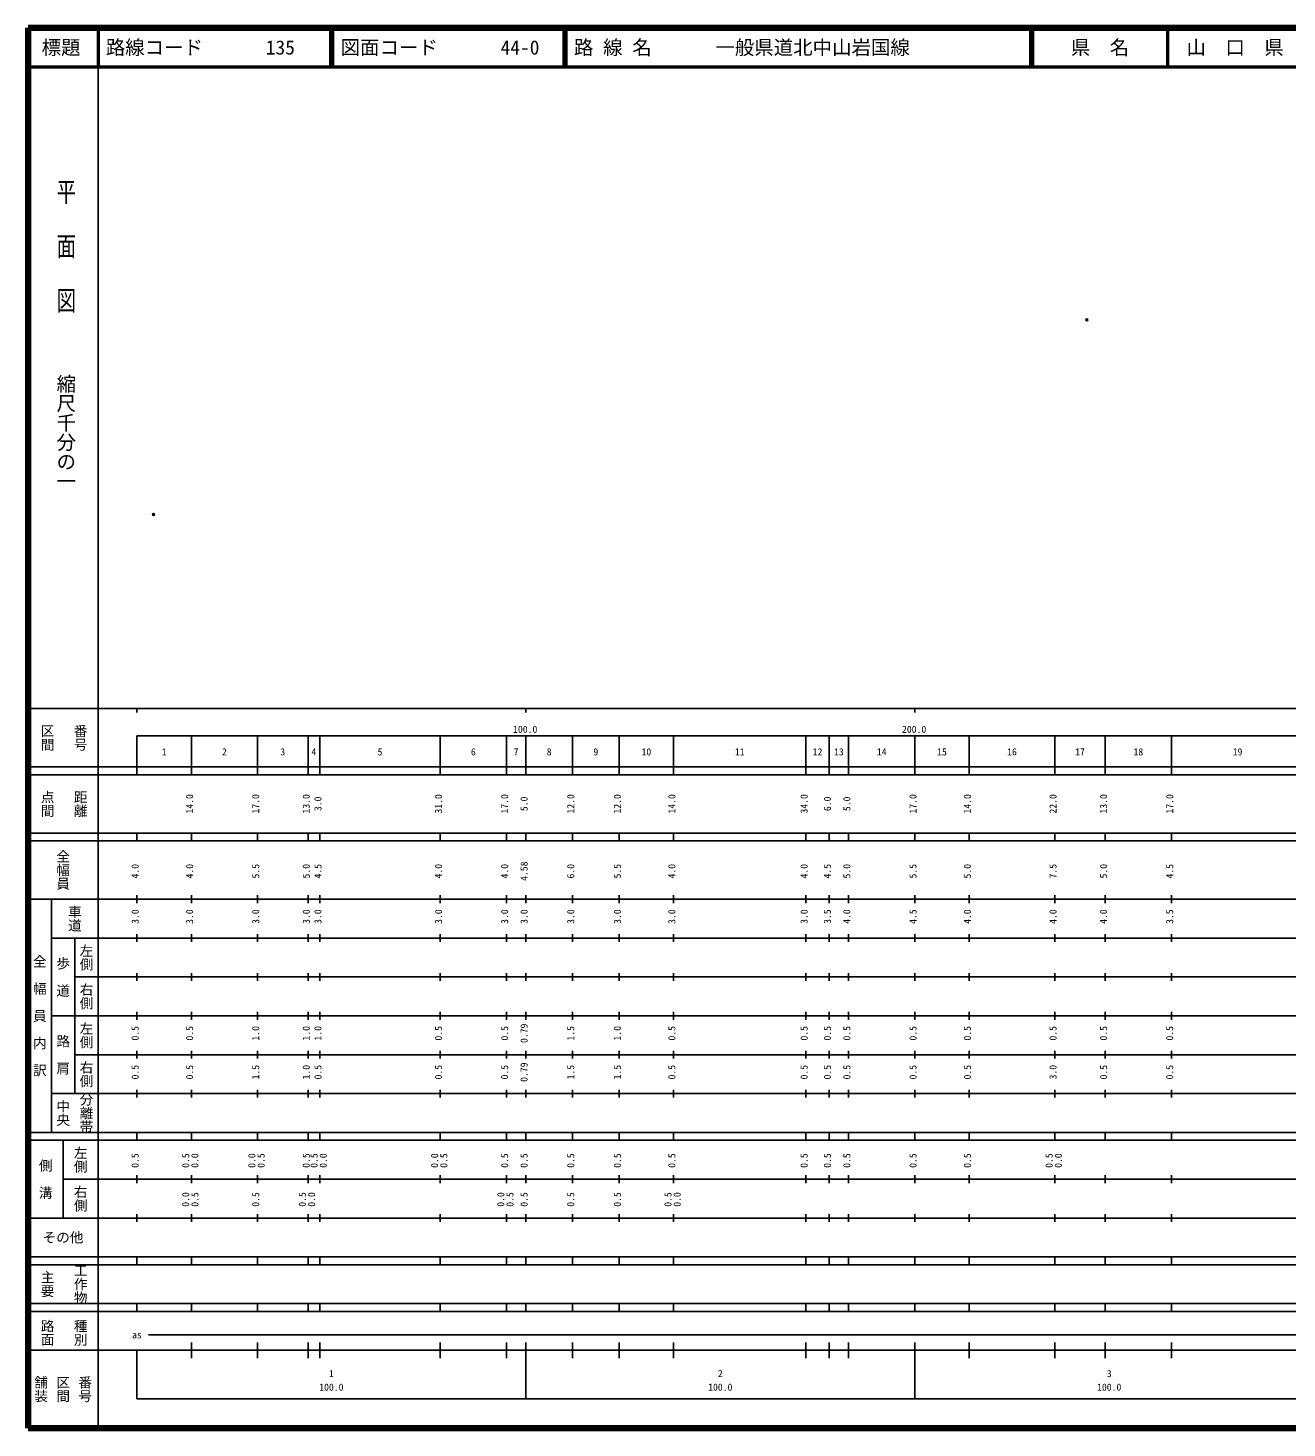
# Model space of a CAD drawing. Units: millimetres on the paper. Extents: x 40 to 680, y 20 to 380.
# Drawn here: x 40 to 363.7, y 20 to 380 of the extents above; entities that cross this region are included whole.
import ezdxf
from ezdxf.enums import TextEntityAlignment as Align

# ---------------------------------------------------------------- set-up
doc = ezdxf.new("R2010")
doc.units = ezdxf.units.MM
doc.header["$PDMODE"] = 32
doc.header["$PDSIZE"] = 0.5
doc.layers.add('M-OTRS', color=6, linetype='Continuous')
doc.layers.add('M-TTL-TXT', color=7, linetype='Continuous')
for name, color, linetype, lineweight in [('M-TTL', 2, 'Continuous', 140), ('M-TTL-BAND', 7, 'Continuous', 25), ('M-TTL-LINE', 7, 'Continuous', 50)]:
    doc.layers.add(name, color=color, linetype=linetype, lineweight=lineweight)
doc.styles.add('@ＭＳ ゴシック', font='')
doc.styles.add('ＭＳ ゴシック', font='')
doc.styles.get('@ＭＳ ゴシック').set_extended_font_data('@MS Gothic')
doc.styles.get('ＭＳ ゴシック').set_extended_font_data('MS Gothic')

msp = doc.modelspace()

# ---------------------------------------------------------------- linework, layer by layer
at = {"layer": 'M-OTRS'}
for p in [(312.213, 304.936), (72.263, 254.926)]:
    msp.add_point(p, dxfattribs=at)
at = {"layer": 'M-TTL'}
for p, q in [((40, 380), (40, 20)), ((680, 380), (40, 380)), ((40, 20), (680, 20))]:
    msp.add_line(p, q, dxfattribs=at)
at = {"layer": 'M-TTL-BAND'}
for p, q in [((58, 370), (58, 20)), ((40, 205), (579, 205)), ((68, 205), (68, 204)), ((168, 205), (168, 204)), ((268, 205), (268, 204)), ((68, 198), (579, 198)), ((68, 198), (68, 188)), ((82, 188), (82, 198)), ((99, 188), (99, 198)), ((112, 188), (112, 198)), ((115, 188), (115, 198)), ((146, 188), (146, 198)), ((163, 188), (163, 198)), ((168, 188), (168, 198)), ((180, 188), (180, 198)), ((192, 188), (192, 198)), ((206, 188), (206, 198)), ((240, 188), (240, 198)), ((246, 188), (246, 198)), ((251, 188), (251, 198)), ((268, 188), (268, 198)), ((282, 188), (282, 198)), ((304, 188), (304, 198)), ((317, 188), (317, 198)), ((334, 188), (334, 198)), ((40, 190), (579, 190)), ((40, 188), (579, 188)), ((40, 173), (579, 173)), ((68, 171), (68, 173)), ((82, 171), (82, 173)), ((99, 171), (99, 173)), ((112, 171), (112, 173)), ((115, 171), (115, 173)), ((146, 171), (146, 173)), ((163, 171), (163, 173)), ((168, 171), (168, 173)), ((180, 171), (180, 173)), ((192, 171), (192, 173)), ((206, 171), (206, 173)), ((240, 171), (240, 173)), ((246, 171), (246, 173)), ((251, 171), (251, 173)), ((268, 171), (268, 173)), ((282, 171), (282, 173)), ((304, 171), (304, 173)), ((317, 171), (317, 173)), ((334, 171), (334, 173)), ((40, 171), (579, 171)), ((40, 156), (579, 156)), ((46, 96), (46, 156)), ((68, 155), (68, 157)), ((82, 155), (82, 157)), ((99, 155), (99, 157)), ((112, 155), (112, 157)), ((115, 155), (115, 157)), ((146, 155), (146, 157)), ((163, 155), (163, 157)), ((168, 155), (168, 157)), ((180, 155), (180, 157)), ((192, 155), (192, 157)), ((206, 155), (206, 157)), ((240, 155), (240, 157)), ((246, 155), (246, 157)), ((251, 155), (251, 157)), ((268, 155), (268, 157)), ((282, 155), (282, 157)), ((304, 155), (304, 157)), ((317, 155), (317, 157)), ((334, 155), (334, 157)), ((46, 146), (579, 146)), ((52, 146), (52, 106)), ((68, 145), (68, 147)), ((82, 145), (82, 147)), ((99, 145), (99, 147)), ((112, 145), (112, 147)), ((115, 145), (115, 147)), ((146, 145), (146, 147)), ((163, 145), (163, 147)), ((168, 145), (168, 147)), ((180, 145), (180, 147)), ((192, 145), (192, 147)), ((206, 145), (206, 147)), ((240, 145), (240, 147)), ((246, 145), (246, 147)), ((251, 145), (251, 147)), ((268, 145), (268, 147)), ((282, 145), (282, 147)), ((304, 145), (304, 147)), ((317, 145), (317, 147)), ((334, 145), (334, 147)), ((68, 135), (68, 137)), ((82, 135), (82, 137)), ((99, 135), (99, 137)), ((112, 135), (112, 137)), ((115, 135), (115, 137)), ((146, 135), (146, 137)), ((163, 135), (163, 137)), ((168, 135), (168, 137)), ((180, 135), (180, 137)), ((192, 135), (192, 137)), ((206, 135), (206, 137)), ((240, 135), (240, 137)), ((246, 135), (246, 137)), ((251, 135), (251, 137)), ((268, 135), (268, 137)), ((282, 135), (282, 137)), ((304, 135), (304, 137)), ((317, 135), (317, 137)), ((334, 135), (334, 137)), ((52, 136), (579, 136)), ((46, 126), (579, 126)), ((68, 125), (68, 127)), ((82, 125), (82, 127)), ((99, 125), (99, 127)), ((112, 125), (112, 127)), ((115, 125), (115, 127)), ((146, 125), (146, 127)), ((163, 125), (163, 127)), ((168, 125), (168, 127)), ((180, 125), (180, 127)), ((192, 125), (192, 127)), ((206, 125), (206, 127)), ((240, 125), (240, 127)), ((246, 125), (246, 127)), ((251, 125), (251, 127)), ((268, 125), (268, 127)), ((282, 125), (282, 127)), ((304, 125), (304, 127)), ((317, 125), (317, 127)), ((334, 125), (334, 127)), ((52, 116), (579, 116)), ((68, 115), (68, 117)), ((82, 115), (82, 117)), ((99, 115), (99, 117)), ((112, 115), (112, 117)), ((115, 115), (115, 117)), ((146, 115), (146, 117)), ((163, 115), (163, 117)), ((168, 115), (168, 117)), ((180, 115), (180, 117)), ((192, 115), (192, 117)), ((206, 115), (206, 117)), ((240, 115), (240, 117)), ((246, 115), (246, 117)), ((251, 115), (251, 117)), ((268, 115), (268, 117)), ((282, 115), (282, 117)), ((304, 115), (304, 117)), ((317, 115), (317, 117)), ((334, 115), (334, 117)), ((46, 106), (579, 106)), ((68, 105), (68, 107)), ((82, 105), (82, 107)), ((99, 105), (99, 107)), ((112, 105), (112, 107)), ((115, 105), (115, 107)), ((146, 105), (146, 107)), ((163, 105), (163, 107)), ((168, 105), (168, 107)), ((180, 105), (180, 107)), ((192, 105), (192, 107)), ((206, 105), (206, 107)), ((240, 105), (240, 107)), ((246, 105), (246, 107)), ((251, 105), (251, 107)), ((268, 105), (268, 107)), ((282, 105), (282, 107)), ((304, 105), (304, 107)), ((317, 105), (317, 107)), ((334, 105), (334, 107)), ((40, 96), (579, 96)), ((40, 94), (579, 94)), ((49, 94), (49, 74)), ((68, 94), (68, 96)), ((82, 94), (82, 96)), ((99, 94), (99, 96)), ((112, 94), (112, 96)), ((115, 94), (115, 96)), ((146, 94), (146, 96)), ((163, 94), (163, 96)), ((168, 94), (168, 96)), ((180, 94), (180, 96)), ((192, 94), (192, 96)), ((206, 94), (206, 96)), ((240, 94), (240, 96)), ((246, 94), (246, 96)), ((251, 94), (251, 96)), ((268, 94), (268, 96)), ((282, 94), (282, 96)), ((304, 94), (304, 96)), ((317, 94), (317, 96)), ((334, 94), (334, 96)), ((49, 84), (579, 84)), ((68, 83), (68, 85)), ((82, 83), (82, 85)), ((99, 83), (99, 85)), ((112, 83), (112, 85)), ((115, 83), (115, 85)), ((146, 83), (146, 85)), ((163, 83), (163, 85)), ((168, 83), (168, 85)), ((180, 83), (180, 85)), ((192, 83), (192, 85)), ((206, 83), (206, 85)), ((240, 83), (240, 85)), ((246, 83), (246, 85)), ((251, 83), (251, 85)), ((268, 83), (268, 85)), ((282, 83), (282, 85)), ((304, 83), (304, 85)), ((317, 83), (317, 85)), ((334, 83), (334, 85)), ((40, 74), (579, 74)), ((68, 73), (68, 75)), ((82, 73), (82, 75)), ((99, 73), (99, 75)), ((112, 73), (112, 75)), ((115, 73), (115, 75)), ((146, 73), (146, 75)), ((163, 73), (163, 75)), ((168, 73), (168, 75)), ((180, 73), (180, 75)), ((192, 73), (192, 75)), ((206, 73), (206, 75)), ((240, 73), (240, 75)), ((246, 73), (246, 75)), ((251, 73), (251, 75)), ((268, 73), (268, 75)), ((282, 73), (282, 75)), ((304, 73), (304, 75)), ((317, 73), (317, 75)), ((334, 73), (334, 75)), ((40, 64), (579, 64)), ((40, 62), (579, 62)), ((68, 62), (68, 64)), ((82, 62), (82, 64)), ((99, 62), (99, 64)), ((112, 62), (112, 64)), ((115, 62), (115, 64)), ((146, 62), (146, 64)), ((163, 62), (163, 64)), ((168, 62), (168, 64)), ((180, 62), (180, 64)), ((192, 62), (192, 64)), ((206, 62), (206, 64)), ((240, 62), (240, 64)), ((246, 62), (246, 64)), ((251, 62), (251, 64)), ((268, 62), (268, 64)), ((282, 62), (282, 64)), ((304, 62), (304, 64)), ((317, 62), (317, 64)), ((334, 62), (334, 64)), ((40, 52), (579, 52)), ((68, 50), (68, 52)), ((82, 50), (82, 52)), ((99, 50), (99, 52)), ((112, 50), (112, 52)), ((115, 50), (115, 52)), ((146, 50), (146, 52)), ((163, 50), (163, 52)), ((168, 50), (168, 52)), ((180, 50), (180, 52)), ((192, 50), (192, 52)), ((206, 50), (206, 52)), ((240, 50), (240, 52)), ((246, 50), (246, 52)), ((251, 50), (251, 52)), ((268, 50), (268, 52)), ((282, 50), (282, 52)), ((304, 50), (304, 52)), ((317, 50), (317, 52)), ((334, 50), (334, 52)), ((40, 50), (579, 50)), ((71, 44), (565, 44)), ((40, 40), (579, 40)), ((68, 40), (68, 27.5)), ((82, 38), (82, 42)), ((99, 38), (99, 42)), ((112, 38), (112, 42)), ((115, 38), (115, 42)), ((146, 38), (146, 42)), ((163, 38), (163, 42)), ((168, 27.5), (168, 42)), ((180, 38), (180, 42)), ((192, 38), (192, 42)), ((206, 38), (206, 42)), ((240, 38), (240, 42)), ((246, 38), (246, 42)), ((251, 38), (251, 42)), ((268, 27.5), (268, 42)), ((282, 38), (282, 42)), ((304, 38), (304, 42)), ((317, 38), (317, 42)), ((334, 38), (334, 42)), ((68, 27.5), (579, 27.5))]:
    msp.add_line(p, q, dxfattribs=at)
at = {"layer": 'M-TTL-LINE'}
for p, q in [((58, 380), (58, 370)), ((117.75, 380), (117.75, 370)), ((118.25, 380), (118.25, 370)), ((177.75, 380), (177.75, 370)), ((178.25, 380), (178.25, 370)), ((297.75, 380), (297.75, 370)), ((298.25, 380), (298.25, 370)), ((333, 380), (333, 370)), ((40, 370), (680, 370))]:
    msp.add_line(p, q, dxfattribs=at)

# ---------------------------------------------------------------- texts
at = {"layer": 'M-TTL-BAND', "style": '@ＭＳ ゴシック', "width": 1.4}
msp.add_text('平  面  図', height=3.666, rotation=270, dxfattribs=at).set_placement((49.777, 306.475), align=Align.MIDDLE_RIGHT)
at = {"layer": 'M-TTL-BAND', "style": '@ＭＳ ゴシック'}
msp.add_text('縮尺千分の一', height=3.666, rotation=270, dxfattribs=at).set_placement((49.777, 261.03), align=Align.MIDDLE_RIGHT)
for s, p in [('区間', (45, 197.5)), ('番号', (53.5, 197.5)), ('点間', (45, 180.5)), ('距離', (53.5, 180.5)), ('全幅員', (49, 163.5)), ('車道', (52, 151)), ('左側', (55, 141)), ('全\u3000幅\u3000員\u3000内\u3000訳', (43, 126)), ('歩\u3000道', (49, 136)), ('右側', (55, 131)), ('左側', (55, 121)), ('路\u3000肩', (49, 116)), ('右側', (55, 111)), ('分離帯', (55, 101)), ('中央', (49, 101)), ('左側', (53.5, 89)), ('側\u3000溝', (44.5, 84)), ('右側', (53.5, 79)), ('工作物', (53.5, 57)), ('主要', (45, 57)), ('路面', (45, 44.5)), ('種別', (53.5, 44.5)), ('舗装', (43.333, 30)), ('区間', (49, 30)), ('番号', (54.667, 30))]:
    msp.add_text(s, height=2.566, rotation=270, dxfattribs=at).set_placement(p, align=Align.MIDDLE_CENTER)
at = {"layer": 'M-TTL-BAND', "style": 'ＭＳ ゴシック'}
for s, p in [('100.0', (167.844, 198.195)), ('200.0', (267.844, 198.195)), ('1', (75, 192.405)), ('2', (90.5, 192.405)), ('3', (105.5, 192.405)), ('4', (113.5, 192.405)), ('5', (130.5, 192.405)), ('6', (154.5, 192.405)), ('7', (165.5, 192.405)), ('8', (174, 192.405)), ('9', (186, 192.405)), ('10', (199, 192.405)), ('11', (223, 192.405)), ('12', (243, 192.405)), ('13', (248.5, 192.405)), ('14', (259.5, 192.405)), ('15', (275, 192.405)), ('16', (293, 192.405)), ('17', (310.5, 192.405)), ('18', (325.5, 192.405)), ('19', (351, 192.405)), ('as', (68, 42.5)), ('1', (118, 32.523)), ('2', (218, 32.523)), ('3', (318, 32.523)), ('100.0', (118, 29.033)), ('100.0', (218, 29.033)), ('100.0', (318, 29.033))]:
    msp.add_text(s, height=1.833, dxfattribs=at).set_placement(p, align=Align.BOTTOM_CENTER)
for s, p in [('14.0', (83, 180.5)), ('17.0', (100, 180.5)), ('13.0', (113, 180.5)), ('3.0', (116, 180.5)), ('31.0', (147, 180.5)), ('17.0', (164, 180.5)), ('5.0', (169, 180.5)), ('12.0', (181, 180.5)), ('12.0', (193, 180.5)), ('14.0', (207, 180.5)), ('34.0', (241, 180.5)), ('6.0', (247, 180.5)), ('5.0', (252, 180.5)), ('17.0', (269, 180.5)), ('14.0', (283, 180.5)), ('22.0', (305, 180.5)), ('13.0', (318, 180.5)), ('17.0', (335, 180.5)), ('4.0', (69, 163.174)), ('4.0', (83, 163.174)), ('5.5', (100, 163.174)), ('5.0', (113, 163.174)), ('4.5', (116, 163.174)), ('4.0', (147, 163.174)), ('4.0', (164, 163.174)), ('4.58', (169, 163.174)), ('6.0', (181, 163.174)), ('5.5', (193, 163.174)), ('4.0', (207, 163.174)), ('4.0', (241, 163.174)), ('4.5', (247, 163.174)), ('5.0', (252, 163.174)), ('5.5', (269, 163.174)), ('5.0', (283, 163.174)), ('7.5', (305, 163.174)), ('5.0', (318, 163.174)), ('4.5', (335, 163.174)), ('3.0', (69, 151.5)), ('3.0', (83, 151.5)), ('3.0', (100, 151.5)), ('3.0', (113, 151.5)), ('3.0', (116, 151.5)), ('3.0', (147, 151.5)), ('3.0', (164, 151.5)), ('3.0', (169, 151.5)), ('3.0', (181, 151.5)), ('3.0', (193, 151.5)), ('3.0', (207, 151.5)), ('3.0', (241, 151.5)), ('3.5', (247, 151.5)), ('4.0', (252, 151.5)), ('4.5', (269, 151.5)), ('4.0', (283, 151.5)), ('4.0', (305, 151.5)), ('4.0', (318, 151.5)), ('3.5', (335, 151.5)), ('0.5', (69, 121.5)), ('0.5', (83, 121.5)), ('1.0', (100, 121.5)), ('1.0', (113, 121.5)), ('1.0', (116, 121.5)), ('0.5', (147, 121.5)), ('0.5', (164, 121.5)), ('0.79', (169, 121.5)), ('1.5', (181, 121.5)), ('1.0', (193, 121.5)), ('0.5', (207, 121.5)), ('0.5', (241, 121.5)), ('0.5', (247, 121.5)), ('0.5', (252, 121.5)), ('0.5', (269, 121.5)), ('0.5', (283, 121.5)), ('0.5', (305, 121.5)), ('0.5', (318, 121.5)), ('0.5', (335, 121.5)), ('0.5', (69, 111.5)), ('0.5', (83, 111.5)), ('1.5', (100, 111.5)), ('1.0', (113, 111.5)), ('0.5', (116, 111.5)), ('0.5', (147, 111.5)), ('0.5', (164, 111.5)), ('0.79', (169, 111.5)), ('1.5', (181, 111.5)), ('1.5', (193, 111.5)), ('0.5', (207, 111.5)), ('0.5', (241, 111.5)), ('0.5', (247, 111.5)), ('0.5', (252, 111.5)), ('0.5', (269, 111.5)), ('0.5', (283, 111.5)), ('3.0', (305, 111.5)), ('0.5', (318, 111.5)), ('0.5', (335, 111.5)), ('0.5', (69, 88.764)), ('0.5', (82, 88.764)), ('0.0', (84.37, 88.764)), ('0.0', (99, 88.764)), ('0.5', (101.37, 88.764)), ('0.5', (113, 88.764)), ('0.5', (115, 88.764)), ('0.0', (117.37, 88.764)), ('0.0', (146, 88.764)), ('0.5', (148.37, 88.764)), ('0.5', (164, 88.764)), ('0.5', (169, 88.764)), ('0.5', (181, 88.764)), ('0.5', (193, 88.764)), ('0.5', (207, 88.764)), ('0.5', (241, 88.764)), ('0.5', (247, 88.764)), ('0.5', (252, 88.764)), ('0.5', (269, 88.764)), ('0.5', (283, 88.764)), ('0.5', (304, 88.764)), ('0.0', (306.37, 88.764)), ('0.0', (82, 78.764)), ('0.5', (84.37, 78.764)), ('0.5', (100, 78.764)), ('0.5', (112, 78.764)), ('0.0', (114.37, 78.764)), ('0.0', (163, 78.764)), ('0.5', (165.37, 78.764)), ('0.5', (169, 78.764)), ('0.5', (181, 78.764)), ('0.5', (193, 78.764)), ('0.5', (206, 78.764)), ('0.0', (208.37, 78.764))]:
    msp.add_text(s, height=1.833, rotation=90, dxfattribs=at).set_placement(p, align=Align.BOTTOM_CENTER)
msp.add_text('その他', height=2.566, dxfattribs=at).set_placement((49, 69), align=Align.MIDDLE_CENTER)
at = {"layer": 'M-TTL-TXT', "style": 'ＭＳ ゴシック'}
for s, p in [('標題', (48.5, 375)), ('県\u3000名', (315.625, 375)), ('山\u3000口\u3000県', (350.375, 375))]:
    msp.add_text(s, height=3.666, dxfattribs=at).set_placement(p, align=Align.MIDDLE_CENTER)
for s, p in [('路線コード', (60, 375)), ('135', (101.142, 375)), ('図面コード', (120.38, 375)), ('44-0', (161.521, 375)), ('路 線 名', (180.38, 375)), ('一般県道北中山岩国線', (216.734, 375))]:
    msp.add_text(s, height=3.666, dxfattribs=at).set_placement(p, align=Align.MIDDLE_LEFT)

doc.saveas('drawing.dxf')
